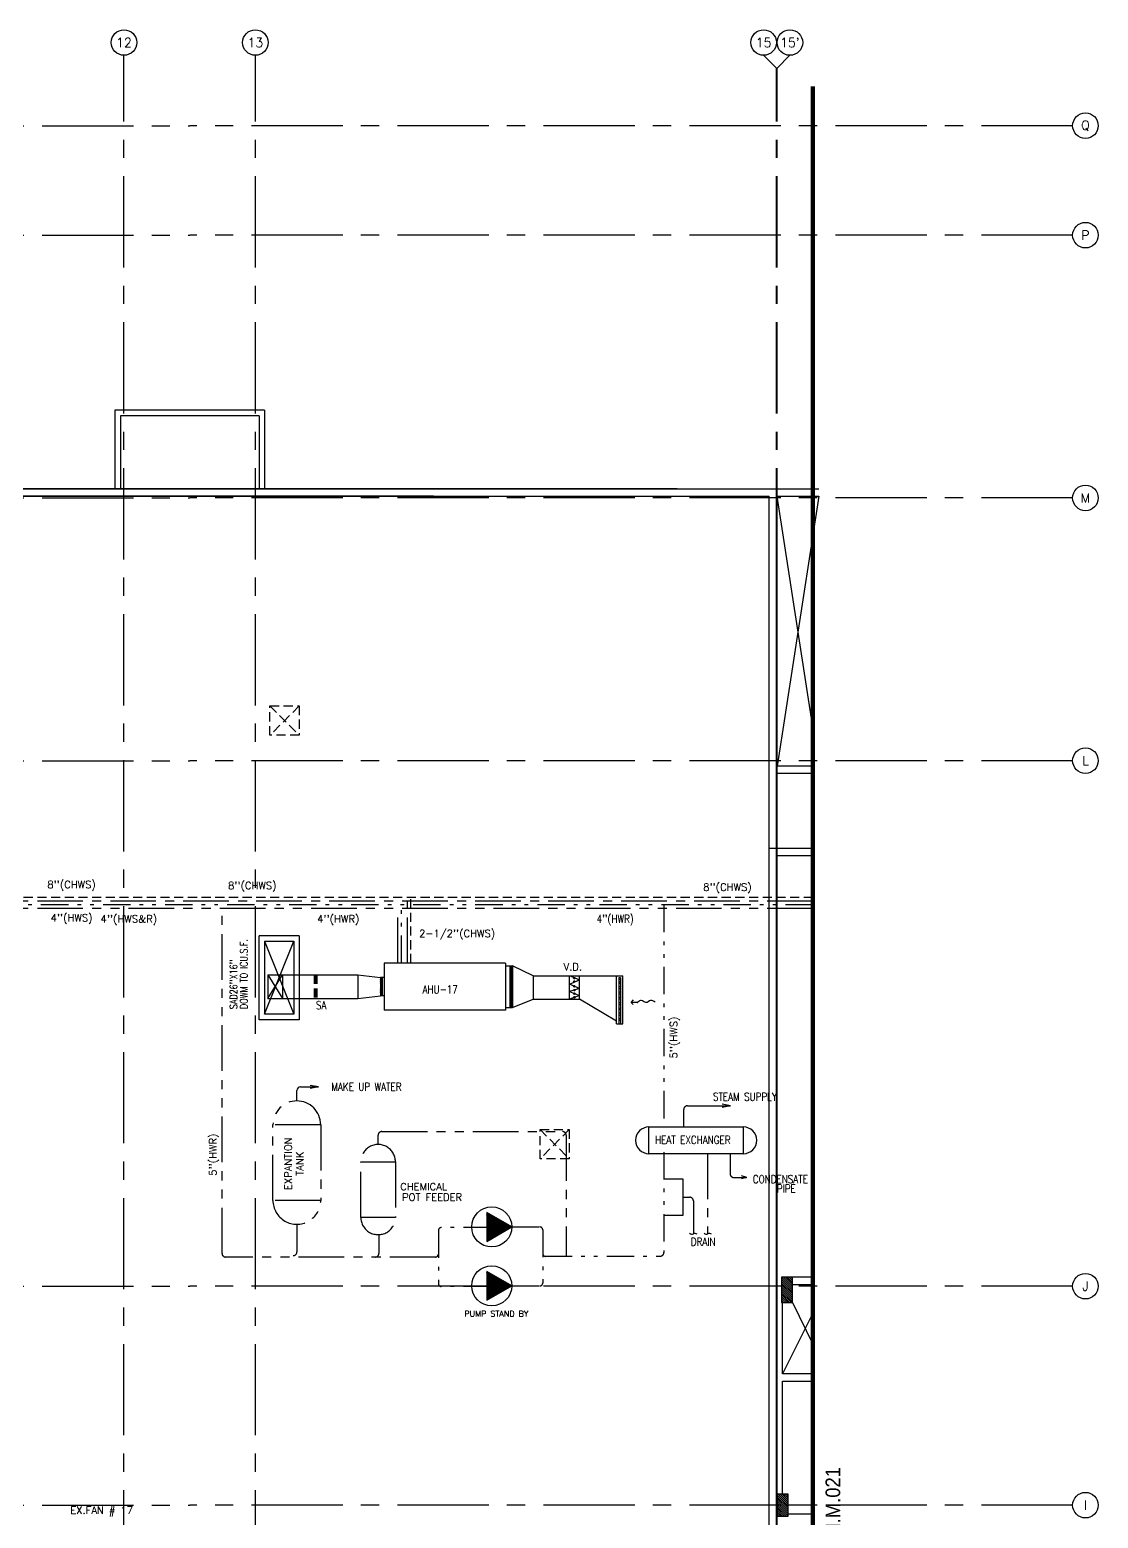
# Model space of a CAD drawing. Extents: x 88808.2 to 88901.9, y 39921.6 to 40000.1.
# Drawn here: x 88872.59 to 88901.86, y 39959.34 to 40000.13 of the extents above; entities that cross this region are included whole.
import ezdxf
from ezdxf.enums import TextEntityAlignment as Align

# ---------------------------------------------------------------- set-up
doc = ezdxf.new("R2010")
doc.units = 0
doc.header["$MEASUREMENT"] = 0
for name, pattern in [('2DASHES', [1.7, 0.75, -0.25, 0.1, -0.25, 0.1, -0.25]), ('CENTER', [2, 1.25, -0.25, 0.25, -0.25]), ('CENTER2', [1.125, 0.75, -0.125, 0.125, -0.125]), ('CENTERX2', [4, 2.5, -0.5, 0.5, -0.5]), ('HIDDEN', [0.375, 0.25, -0.125]), ('PHANTOM', [2.5, 1.25, -0.25, 0.25, -0.25, 0.25, -0.25])]:
    doc.linetypes.add(name, pattern=pattern)
for name, color, linetype in [('AX', 11, 'CONTINUOUS'), ('AX-CR', 7, 'CONTINUOUS'), ('AX-TXT', 6, 'CONTINUOUS'), ('AXES', 11, 'CENTERX2'), ('COL', 11, 'CONTINUOUS'), ('DOOR-NO', 5, 'CONTINUOUS'), ('DUCT', 6, 'CONTINUOUS'), ('EJ', 11, 'CONTINUOUS'), ('ELEV', 2, 'CONTINUOUS'), ('HAT', 11, 'CONTINUOUS'), ('PROJ-L', 11, 'CONTINUOUS'), ('RM-NAME', 2, 'CONTINUOUS'), ('ROOF', 11, 'CONTINUOUS'), ('SAD', 6, 'CONTINUOUS'), ('SHAFT', 11, 'CONTINUOUS'), ('TEXTN', 2, 'CONTINUOUS'), ('TXT1', 2, 'CONTINUOUS'), ('WALL', 11, 'CONTINUOUS')]:
    doc.layers.add(name, color=color, linetype=linetype)
doc.styles.add('ROMANS', font='ROMANS.shx')
doc.styles.add('STYLE1', font='romanc.shx', dxfattribs={"height": 200})
doc.styles.add('TTXT', font='ARIAL.TTF', dxfattribs={"width": 0.6})

# ---------------------------------------------------------------- blocks, each defined once
blk = doc.blocks.new('AXU')
at = {"layer": 'AX-CR'}
blk.add_circle((0, 350), 350, dxfattribs=at)
at = {"layer": 'AX-TXT', "style": 'ROMANS'}
blk.add_attdef('AX', text='', height=250, dxfattribs=at).set_placement((0, 350), align=Align.MIDDLE)
blk = doc.blocks.new('AXR')
at = {"layer": 'AX-CR'}
blk.add_circle((350, 0), 350, dxfattribs=at)
at = {"layer": 'AX-TXT', "style": 'ROMANS'}
blk.add_attdef('AX', text='', height=250, dxfattribs=at).set_placement((350, 0), align=Align.MIDDLE)

msp = doc.modelspace()

# ---------------------------------------------------------------- hatches: boundary and pattern name
at = {"layer": 'AX'}
h = msp.add_hatch(dxfattribs=at)
h.set_pattern_fill('ANSI31', color=2, scale=80, angle=180, style=0)
h.set_pattern_definition([(225.0000004, (88783.363185, 40062.205783), (0.00707106774, -0.00707106784), [])])
h.paths.add_polyline_path([(88885.796, 39967.325), (88885.109, 39967.722), (88885.109, 39966.928)])
h = msp.add_hatch(dxfattribs=at)
h.set_pattern_fill('ANSI31', color=2, scale=80, angle=180, style=0)
h.set_pattern_definition([(225.0000004, (88783.363185, 40060.5913), (0.00707106774, -0.00707106784), [])])
h.paths.add_polyline_path([(88885.796, 39965.71), (88885.109, 39966.107), (88885.109, 39965.313)])
at = {"layer": 'DOOR-NO'}
h = msp.add_hatch(dxfattribs=at)
h.set_pattern_fill('ANSI37', color=11, scale=100, angle=180, style=0)
h.set_pattern_definition([(225, (88876.701689, 40133.329785), (0.0088388347, -0.0088388348), []), (315, (88876.701689, 40133.329785), (0.0088388347, 0.0088388348), [])])
h.paths.add_polyline_path([(88882.247, 39974.163), (88882.197, 39974.163), (88882.197, 39973.657), (88882.247, 39973.657)])
at = {"layer": 'HAT'}
h = msp.add_hatch(dxfattribs=at)
h.set_pattern_fill('ANSI31', color=256, scale=300, style=0)
h.set_pattern_definition([(135, (89142.04644, 39890.188557), (0.0265165043, 0.0265165043), [])])
h.paths.add_polyline_path([(88893.19, 39965.95), (88893.49, 39965.95), (88893.49, 39965.6), (88893.19, 39965.6)])
h.paths.add_polyline_path([(88893.19, 39965.6), (88893.49, 39965.6), (88893.49, 39965.25), (88893.19, 39965.25)])
h = msp.add_hatch(dxfattribs=at)
h.set_pattern_fill('ANSI31', color=256, scale=300, style=0)
h.set_pattern_definition([(135, (89142.24217, 39904.688557), (0.0265165043, 0.0265165043), [])])
h.paths.add_polyline_path([(88893.066, 39960), (88893.366, 39960), (88893.366, 39959.7), (88893.066, 39959.7)])
h.paths.add_polyline_path([(88893.066, 39959.7), (88893.366, 39959.7), (88893.366, 39959.4), (88893.066, 39959.4)])

# ---------------------------------------------------------------- linework, layer by layer
at = {"layer": 'AX', "color": 10, "linetype": 'HIDDEN'}
msp.add_line((88894.046, 39976.354), (88849.621, 39976.354), dxfattribs=at)
at = {"layer": 'AX', "color": 5, "linetype": 'CENTER'}
for p, q in [((88894.046, 39976.254), (88849.621, 39976.254)), ((88882.934, 39974.555), (88882.934, 39976.254))]:
    msp.add_line(p, q, dxfattribs=at)
at = {"layer": 'AX', "color": 3, "linetype": 'HIDDEN'}
msp.add_line((88883.034, 39974.555), (88883.034, 39976.354), dxfattribs=at)
at = {"layer": 'AX', "color": 6, "linetype": '2DASHES'}
for p, q in [((88894.046, 39976.149), (88849.899, 39976.149)), ((88882.778, 39974.555), (88882.778, 39976.149)), ((88889.961, 39976.149), (88889.961, 39970.108)), ((88889.961, 39969.377), (88889.961, 39966.62)), ((88883.785, 39967.226), (88883.785, 39965.772)), ((88885.221, 39967.306), (88883.865, 39967.306)), ((88885.792, 39967.323), (88886.564, 39967.323)), ((88886.644, 39967.243), (88886.644, 39965.789)), ((88886.698, 39966.52), (88889.861, 39966.52)), ((88885.221, 39965.692), (88883.865, 39965.692)), ((88885.796, 39965.71), (88886.58, 39965.71))]:
    msp.add_line(p, q, dxfattribs=at)
at = {"layer": 'AX', "color": 2, "linetype": 'PHANTOM'}
for p, q in [((88894.046, 39976.049), (88849.899, 39976.049)), ((88882.678, 39974.555), (88882.678, 39976.049))]:
    msp.add_line(p, q, dxfattribs=at)
at = {"layer": 'AX', "color": 6, "linetype": 'PHANTOM'}
for p, q in [((88877.856, 39966.599), (88877.856, 39976.049)), ((88890.508, 39970.054), (88890.508, 39970.545)), ((88890.608, 39970.645), (88891.784, 39970.645)), ((88880.561, 39970.122), (88879.251, 39970.122)), ((88879.251, 39968.051), (88879.251, 39970.122)), ((88880.561, 39970.122), (88880.561, 39968.051)), ((88882.133, 39969.583), (88882.133, 39969.838)), ((88882.233, 39969.938), (88887.186, 39969.938)), ((88887.286, 39969.838), (88887.286, 39966.52)), ((88891.159, 39969.339), (88891.159, 39967.136)), ((88891.78, 39969.338), (88891.78, 39968.776)), ((88881.66, 39967.586), (88881.66, 39969.109)), ((88881.66, 39969.109), (88882.607, 39969.109)), ((88882.607, 39969.109), (88882.607, 39967.586)), ((88889.961, 39968.639), (88890.485, 39968.639)), ((88890.485, 39968.639), (88890.485, 39967.636)), ((88891.88, 39968.676), (88892.226, 39968.676)), ((88880.561, 39968.051), (88879.251, 39968.051)), ((88890.485, 39968.137), (88890.671, 39968.137)), ((88890.485, 39967.636), (88889.961, 39967.636)), ((88890.771, 39968.037), (88890.771, 39967.136)), ((88879.91, 39967.396), (88879.91, 39966.64)), ((88882.607, 39967.586), (88881.66, 39967.586)), ((88882.155, 39967.113), (88882.155, 39966.599)), ((88883.705, 39966.499), (88877.956, 39966.499))]:
    msp.add_line(p, q, dxfattribs=at)
at = {"layer": 'AX', "color": 2, "linetype": 'HIDDEN'}
for p, q in [((88880.379, 39974.235), (88880.379, 39973.585)), ((88880.413, 39974.235), (88880.413, 39973.585)), ((88880.453, 39974.235), (88880.453, 39973.585))]:
    msp.add_line(p, q, dxfattribs=at)
at = {"layer": 'AX', "color": 6}
for p, q in [((88879.91, 39970.788), (88879.91, 39971.061)), ((88880.01, 39971.161), (88880.497, 39971.161))]:
    msp.add_line(p, q, dxfattribs=at)
at = {"layer": 'AX', "color": 3}
for p, q in [((88880.504, 39971.159), (88880.274, 39971.203)), ((88880.504, 39971.159), (88880.274, 39971.115)), ((88891.791, 39970.643), (88891.562, 39970.687)), ((88891.791, 39970.643), (88891.562, 39970.599)), ((88892.234, 39968.682), (88892.093, 39968.726)), ((88892.234, 39968.682), (88892.093, 39968.639))]:
    msp.add_line(p, q, dxfattribs=at)
at = {"layer": 'AX', "color": 2}
for p, q in [((88889.553, 39970.063), (88892.142, 39970.063)), ((88889.553, 39969.331), (88889.553, 39970.063)), ((88892.142, 39969.331), (88892.142, 39970.063)), ((88892.142, 39969.331), (88889.553, 39969.331)), ((88885.796, 39967.325), (88885.109, 39967.722)), ((88885.109, 39967.722), (88885.109, 39966.928)), ((88885.109, 39966.928), (88885.796, 39967.325)), ((88885.796, 39965.71), (88885.109, 39966.107)), ((88885.109, 39966.107), (88885.109, 39965.313)), ((88885.109, 39965.313), (88885.796, 39965.71))]:
    msp.add_line(p, q, dxfattribs=at)
at = {"layer": 'AX', "color": 6}
msp.add_ellipse((88880.01, 39971.061), major_axis=(0.0707, 0.0707), ratio=1, start_param=0.785398, end_param=2.356194, dxfattribs=at)
at = {"layer": 'AX', "color": 6, "linetype": 'PHANTOM'}
for centre, major_axis, start_param, end_param in [((88879.906, 39970.122), (-0.463, 0.463), 3.926991, 7.068583), ((88890.608, 39970.545), (0.0707, 0.0707), 0.785398, 2.356194), ((88882.233, 39969.838), (-0.0707, 0.0707), -0.785398, 0.785398), ((88887.186, 39969.838), (0.0707, 0.0707), 5.497787, 7.068583), ((88882.133, 39969.109), (0.335, 0.335), 5.497787, 8.63938), ((88891.88, 39968.776), (-0.0707, 0.0707), 0.785398, 2.356194), ((88879.906, 39968.051), (0.463, 0.463), 2.356194, 5.497787), ((88890.671, 39968.037), (-0.0707, 0.0707), 3.926991, 5.497787), ((88882.133, 39967.586), (0.335, 0.335), 2.356194, 5.497787), ((88877.956, 39966.599), (-0.0707, 0.0707), 0.785398, 2.356194), ((88879.81, 39966.64), (0.0707, 0.0707), 3.926991, 5.497787), ((88882.055, 39966.599), (0.0707, 0.0707), 3.926991, 5.497787)]:
    msp.add_ellipse(centre, major_axis=major_axis, ratio=1, start_param=start_param, end_param=end_param, dxfattribs=at)
at = {"layer": 'AX', "color": 2}
for centre, major_axis, start_param, end_param in [((88889.553, 39969.697), (-0.259, 0.259), -0.785398, 2.356194), ((88892.142, 39969.697), (0.259, 0.259), 3.926991, 7.068583)]:
    msp.add_ellipse(centre, major_axis=major_axis, ratio=1, start_param=start_param, end_param=end_param, dxfattribs=at)
at = {"layer": 'AX', "color": 3}
for centre, major_axis, start_param, end_param in [((88885.247, 39967.325), (0.388, 0.388), 5.497787, 11.780972), ((88890.729, 39967.231), (0.073, 0.073), 3.277503, 4.344927), ((88890.813, 39967.042), (-0.073, 0.073), -1.434886, -0.367462), ((88891.125, 39967.231), (0.073, 0.073), 3.277503, 4.344927), ((88891.209, 39967.042), (-0.073, 0.073), -1.434886, -0.367462), ((88883.705, 39966.579), (-0.0566, 0.0566), 2.356194, 3.926991), ((88885.247, 39965.71), (-0.388, 0.388), 3.926991, 10.210176)]:
    msp.add_ellipse(centre, major_axis=major_axis, ratio=1, start_param=start_param, end_param=end_param, dxfattribs=at)
at = {"layer": 'AX', "color": 6, "linetype": '2DASHES'}
for centre, major_axis, start_param, end_param in [((88883.865, 39967.226), (0.0566, 0.0566), 0.785398, 2.356194), ((88883.865, 39967.226), (0.0566, 0.0566), 0.785398, 2.356194), ((88886.564, 39967.243), (-0.0566, 0.0566), 3.926991, 5.497787), ((88886.564, 39967.243), (-0.0566, 0.0566), 3.926991, 5.497787), ((88883.705, 39966.579), (-0.0566, 0.0566), 2.356194, 3.926991), ((88886.724, 39966.596), (0.0566, 0.0566), 2.356194, 3.926991), ((88889.861, 39966.62), (0.0707, 0.0707), 3.926991, 5.497787), ((88883.865, 39965.772), (-0.0566, 0.0566), 0.785398, 2.356194), ((88883.865, 39965.772), (-0.0566, 0.0566), 0.785398, 2.356194), ((88886.564, 39965.789), (0.0566, 0.0566), 3.926991, 5.497787)]:
    msp.add_ellipse(centre, major_axis=major_axis, ratio=1, start_param=start_param, end_param=end_param, dxfattribs=at)
at = {"layer": 'AXES'}
for p, q in [((88875.17, 39921.615), (88875.17, 39999.428)), ((88878.77, 39921.615), (88878.77, 39999.428)), ((88893.046, 39999.078), (88892.696, 39999.428)), ((88893.046, 39921.615), (88893.046, 39999.078)), ((88893.066, 39999.078), (88893.416, 39999.428)), ((88893.066, 39921.615), (88893.066, 39999.078)), ((88808.93, 39997.5), (88876.97, 39997.5)), ((88901.164, 39997.5), (88876.97, 39997.5)), ((88808.93, 39994.5), (88876.97, 39994.5)), ((88901.164, 39994.5), (88876.97, 39994.5)), ((88808.93, 39987.3), (88876.97, 39987.3)), ((88901.164, 39987.3), (88876.97, 39987.3)), ((88808.93, 39980.1), (88876.97, 39980.1)), ((88901.164, 39980.1), (88876.97, 39980.1)), ((88808.93, 39965.7), (88876.97, 39965.7)), ((88901.164, 39965.7), (88876.97, 39965.7)), ((88808.93, 39959.7), (88876.97, 39959.7)), ((88901.164, 39959.7), (88876.97, 39959.7))]:
    msp.add_line(p, q, dxfattribs=at)
at = {"layer": 'COL'}
for p, q in [((88894.046, 39965.95), (88893.49, 39965.95)), ((88893.49, 39965.75), (88894.046, 39965.75)), ((88894.046, 39963.3), (88893.216, 39963.3)), ((88893.216, 39963.1), (88894.046, 39963.1))]:
    msp.add_line(p, q, dxfattribs=at)
for points in [[(88893.19, 39965.95), (88893.19, 39965.25), (88893.49, 39965.25), (88893.49, 39965.95)], [(88893.066, 39960), (88893.066, 39959.4), (88893.366, 39959.4), (88893.366, 39960)]]:
    msp.add_lwpolyline(points, close=True, dxfattribs=at)
at = {"layer": 'DOOR-NO', "color": 6}
for p, q in [((88885.627, 39974.555), (88882.297, 39974.555)), ((88882.297, 39974.555), (88882.297, 39973.265)), ((88885.627, 39974.555), (88885.627, 39973.265)), ((88885.627, 39973.265), (88882.297, 39973.265))]:
    msp.add_line(p, q, dxfattribs=at)
at = {"layer": 'DOOR-NO', "color": 3}
for p, q in [((88885.739, 39974.477), (88885.739, 39973.334)), ((88885.771, 39974.477), (88885.771, 39973.334)), ((88885.789, 39974.486), (88885.789, 39973.343)), ((88885.816, 39974.477), (88885.816, 39973.334))]:
    msp.add_line(p, q, dxfattribs=at)
at = {"layer": 'DUCT'}
for p, q in [((88879.111, 39974.235), (88881.573, 39974.235)), ((88879.111, 39974.235), (88879.111, 39973.585)), ((88879.511, 39974.235), (88879.511, 39973.585)), ((88881.573, 39974.235), (88881.573, 39973.585)), ((88881.573, 39974.235), (88882.197, 39974.163)), ((88882.297, 39974.163), (88882.197, 39974.163)), ((88885.627, 39974.477), (88885.816, 39974.477)), ((88886.383, 39974.206), (88885.816, 39974.477)), ((88886.383, 39974.206), (88886.383, 39973.564)), ((88886.383, 39974.206), (88886.769, 39974.206)), ((88886.769, 39974.206), (88888.421, 39974.206)), ((88887.65, 39974.206), (88888.836, 39974.206)), ((88888.665, 39972.888), (88888.665, 39974.206)), ((88888.836, 39972.888), (88888.836, 39974.206)), ((88879.111, 39973.585), (88881.573, 39973.585)), ((88881.573, 39973.585), (88882.197, 39973.657)), ((88882.297, 39973.657), (88882.197, 39973.657)), ((88885.816, 39973.334), (88886.383, 39973.564)), ((88886.383, 39973.564), (88887.65, 39973.564)), ((88888.665, 39972.965), (88887.65, 39973.564)), ((88889.063, 39973.475), (88889.128, 39973.546)), ((88889.228, 39973.475), (88889.063, 39973.475)), ((88889.063, 39973.475), (88889.123, 39973.416)), ((88885.627, 39973.334), (88885.816, 39973.334)), ((88888.665, 39972.888), (88888.836, 39972.888))]:
    msp.add_line(p, q, dxfattribs=at)
at = {"layer": 'DUCT', "color": 2}
for p, q in [((88879.111, 39973.585), (88879.511, 39974.235)), ((88879.111, 39974.235), (88879.511, 39973.585))]:
    msp.add_line(p, q, dxfattribs=at)
at = {"layer": 'DUCT', "color": 3}
for p, q in [((88882.197, 39974.163), (88882.197, 39973.657)), ((88882.247, 39974.163), (88882.247, 39973.657)), ((88887.373, 39973.564), (88887.373, 39974.206)), ((88887.412, 39974.192), (88887.652, 39974.094)), ((88887.65, 39973.564), (88887.65, 39974.206)), ((88887.373, 39973.975), (88887.652, 39974.094)), ((88887.65, 39973.853), (88887.373, 39973.975)), ((88887.65, 39973.853), (88887.373, 39973.771)), ((88887.373, 39973.771), (88887.65, 39973.662)), ((88887.65, 39973.564), (88887.65, 39974.08)), ((88888.772, 39974.151), (88888.729, 39974.151)), ((88888.772, 39974.102), (88888.729, 39974.102)), ((88888.772, 39974.042), (88888.729, 39974.042)), ((88888.772, 39973.993), (88888.729, 39973.993)), ((88888.772, 39973.899), (88888.729, 39973.899)), ((88888.772, 39973.849), (88888.729, 39973.849)), ((88888.772, 39973.754), (88888.729, 39973.754)), ((88887.65, 39973.662), (88887.373, 39973.568)), ((88888.772, 39973.706), (88888.729, 39973.706)), ((88888.772, 39973.612), (88888.729, 39973.612)), ((88888.772, 39973.562), (88888.729, 39973.562)), ((88888.772, 39973.467), (88888.729, 39973.467)), ((88888.772, 39973.414), (88888.729, 39973.414)), ((88888.729, 39973.32), (88888.772, 39973.32)), ((88888.772, 39973.275), (88888.729, 39973.275)), ((88888.772, 39973.177), (88888.729, 39973.177)), ((88888.729, 39973.131), (88888.772, 39973.131)), ((88888.772, 39973.03), (88888.729, 39973.03)), ((88888.772, 39972.983), (88888.729, 39972.983))]:
    msp.add_line(p, q, dxfattribs=at)
at = {"layer": 'DUCT', "color": 3, "linetype": 'HIDDEN', "ltscale": 450}
for p, q in [((88888.729, 39974.151), (88888.729, 39972.888)), ((88888.772, 39974.151), (88888.772, 39972.888))]:
    msp.add_line(p, q, dxfattribs=at)
at = {"layer": 'DUCT', "color": 3}
for centre, major_axis, start_param, end_param in [((88887.512, 39974.139), (-0.0151, 0.0151), 3.926991, 10.210176), ((88887.512, 39974.048), (-0.0151, 0.0151), 3.926991, 10.210176), ((88887.512, 39973.914), (0.0151, 0.0151), 5.497787, 11.780972), ((88887.512, 39973.812), (0.0151, 0.0151), 5.497787, 11.780972), ((88887.512, 39973.716), (0.0151, 0.0151), 5.497787, 11.780972), ((88887.512, 39973.615), (0.0151, 0.0151), 5.497787, 11.780972)]:
    msp.add_ellipse(centre, major_axis=major_axis, ratio=1, start_param=start_param, end_param=end_param, dxfattribs=at)
at = {"layer": 'DUCT'}
msp.add_ellipse((88889.228, 39973.514), major_axis=(0.0272, 0.0272), ratio=1, start_param=3.926991, end_param=4.628575, dxfattribs=at)
msp.add_open_spline([(88889.725, 39973.481), (88889.683, 39973.51), (88889.596, 39973.569), (88889.471, 39973.418), (88889.355, 39973.564), (88889.283, 39973.51), (88889.253, 39973.484)], degree=3, knots=[0, 0, 0, 0, 347.989009, 719.951291, 1079.148431, 1350.181819, 1350.181819, 1350.181819, 1350.181819], dxfattribs=at)
at = {"layer": 'EJ', "color": 8}
for p, q in [((88893.046, 39977.5), (88893.046, 39979.75)), ((88893.066, 39977.5), (88893.066, 39979.75)), ((88893.046, 39965.95), (88893.046, 39977.5)), ((88893.066, 39965.95), (88893.066, 39977.5)), ((88893.066, 39963.3), (88893.066, 39965.95)), ((88893.046, 39960), (88893.046, 39965.25)), ((88893.046, 39963.225), (88893.046, 39959.95)), ((88893.066, 39960), (88893.066, 39963.1))]:
    msp.add_line(p, q, dxfattribs=at)
at = {"layer": 'ELEV', "linetype": 'CENTER2', "const_width": 0.12}
msp.add_lwpolyline([(88894.046, 39922.508), (88894.046, 39998.579)], dxfattribs=at)
at = {"layer": 'PROJ-L', "linetype": 'Continuous'}
for p, q in [((88874.92, 39989.7), (88874.92, 39987.55)), ((88879.02, 39989.7), (88874.92, 39989.7)), ((88879.02, 39989.7), (88874.92, 39989.7)), ((88874.92, 39989.7), (88874.92, 39987.55)), ((88879.02, 39989.7), (88879.02, 39987.55)), ((88879.02, 39989.7), (88879.02, 39987.55)), ((88875.07, 39989.55), (88875.07, 39987.55)), ((88878.87, 39989.55), (88875.07, 39989.55)), ((88878.87, 39989.55), (88875.07, 39989.55)), ((88875.07, 39989.55), (88875.07, 39987.55)), ((88878.87, 39989.55), (88878.87, 39987.55)), ((88878.87, 39989.55), (88878.87, 39987.55))]:
    msp.add_line(p, q, dxfattribs=at)
at = {"layer": 'ROOF'}
for p, q in [((88890.325, 39987.55), (88860.77, 39987.55)), ((88883.65, 39987.35), (88860.97, 39987.35)), ((88863.491, 39987.55), (88894.211, 39987.55)), ((88870.166, 39987.35), (88892.846, 39987.35)), ((88892.846, 39928.43), (88892.846, 39987.35)), ((88893.046, 39928.43), (88893.046, 39987.55)), ((88893.066, 39979.95), (88893.066, 39987.55)), ((88893.066, 39987.35), (88894.211, 39987.35)), ((88894.046, 39979.95), (88893.066, 39979.95)), ((88894.046, 39979.75), (88893.046, 39979.75)), ((88892.846, 39977.7), (88894.046, 39977.7)), ((88893.066, 39977.5), (88894.046, 39977.5))]:
    msp.add_line(p, q, dxfattribs=at)
at = {"layer": 'ROOF', "linetype": 'Continuous'}
for p, q in [((88893.49, 39965.25), (88894.046, 39964.11)), ((88894.046, 39964.96), (88893.216, 39963.3))]:
    msp.add_line(p, q, dxfattribs=at)
at = {"layer": 'SHAFT', "linetype": 'Continuous'}
for p, q in [((88894.211, 39987.35), (88893.066, 39979.95)), ((88894.046, 39981.016), (88893.066, 39987.35))]:
    msp.add_line(p, q, dxfattribs=at)
at = {"layer": 'SHAFT', "linetype": 'HIDDEN'}
for p, q in [((88879.17, 39981.6), (88879.97, 39980.8)), ((88879.97, 39981.6), (88879.17, 39980.8)), ((88886.57, 39969.99), (88887.37, 39969.19)), ((88887.37, 39969.99), (88886.57, 39969.19))]:
    msp.add_line(p, q, dxfattribs=at)
at = {"layer": 'SHAFT'}
for p, q in [((88879.02, 39973.15), (88879.82, 39975.15)), ((88879.02, 39975.15), (88879.82, 39973.15))]:
    msp.add_line(p, q, dxfattribs=at)
at = {"layer": 'SHAFT', "linetype": 'HIDDEN'}
for points in [[(88879.17, 39981.6), (88879.97, 39981.6), (88879.97, 39980.8), (88879.17, 39980.8)], [(88886.57, 39969.99), (88887.37, 39969.99), (88887.37, 39969.19), (88886.57, 39969.19)]]:
    msp.add_lwpolyline(points, close=True, dxfattribs=at)
at = {"layer": 'WALL'}
for p, q in [((88879.97, 39975.3), (88878.87, 39975.3)), ((88878.87, 39973), (88878.87, 39975.3)), ((88879.02, 39975.15), (88879.02, 39973.15)), ((88879.02, 39975.15), (88879.82, 39975.15)), ((88879.82, 39975.15), (88879.82, 39973.15)), ((88879.97, 39975.3), (88879.97, 39973)), ((88879.97, 39973), (88878.87, 39973)), ((88879.82, 39973.15), (88879.02, 39973.15)), ((88893.216, 39963.3), (88893.216, 39965.25)), ((88893.216, 39960), (88893.216, 39963.1)), ((88894.046, 39959.7), (88893.366, 39959.7)), ((88894.046, 39959.45), (88893.366, 39959.45))]:
    msp.add_line(p, q, dxfattribs=at)

# ---------------------------------------------------------------- block references
at = {"layer": 'AX', "xscale": 0.001, "yscale": 0.001, "zscale": 0.001}
for p, values in [((88875.17, 39999.428), {'AX': '12'}), ((88875.17, 39999.428), {'AX': '12'}), ((88878.77, 39999.428), {'AX': '13'}), ((88878.77, 39999.428), {'AX': '13'})]:
    msp.add_blockref('AXU', p, dxfattribs=at).add_auto_attribs(values)
at = {"layer": 'AXES', "xscale": 0.001, "yscale": 0.001, "zscale": 0.001}
for name, p, values in [('AXU', (88875.17, 39999.428), {'AX': '12'}), ('AXU', (88875.17, 39999.428), {'AX': '12'}), ('AXU', (88878.77, 39999.428), {'AX': '13'}), ('AXU', (88878.77, 39999.428), {'AX': '13'}), ('AXU', (88892.696, 39999.428), {'AX': '15'}), ('AXU', (88893.416, 39999.428), {'AX': "15'"}), ('AXR', (88901.164, 39997.5), {'AX': 'Q'}), ('AXR', (88901.164, 39994.5), {'AX': 'P'}), ('AXR', (88901.164, 39987.3), {'AX': 'M'}), ('AXR', (88901.164, 39980.1), {'AX': 'L'}), ('AXR', (88901.164, 39965.7), {'AX': 'J'}), ('AXR', (88901.164, 39959.7), {'AX': 'I'})]:
    msp.add_blockref(name, p, dxfattribs=at).add_auto_attribs(values)

# ---------------------------------------------------------------- texts
at = {"layer": 'RM-NAME', "style": 'ROMANS'}
for s, height, width, p in [("8''(CHWS)", 0.2, 1, (88873.734, 39976.69)), ("8''(CHWS)", 0.2, 1, (88878.686, 39976.663)), ("8''(CHWS)", 0.2, 1, (88891.705, 39976.622)), ("4''(HWS)", 0.2, 1, (88873.734, 39975.78)), ("4''(HWS&R)", 0.2, 1, (88875.304, 39975.749)), ("4''(HWR)", 0.2, 1, (88881.042, 39975.749)), ("4''(HWR)", 0.22, 0.8, (88888.627, 39975.749)), ("2-1/2''(CHWS)", 0.2, 1, (88884.299, 39975.352)), ('AHU-17', 0.22, 0.8, (88883.834, 39973.832)), ('SA', 0.22, 0.8, (88880.573, 39973.4)), ('MAKE UP WATER', 0.22, 0.8, (88881.813, 39971.164)), ('STEAM SUPPLY', 0.22, 0.8, (88892.183, 39970.892)), ('HEAT EXCHANGER', 0.22, 0.8, (88890.756, 39969.707)), ('CHEMICAL', 0.2, 1, (88883.382, 39968.427)), ('CONDENSATE  ', 0.22, 0.8, (88893.276, 39968.633)), (' PIPE', 0.22, 0.8, (88893.257, 39968.374)), ('POT FEEDER', 0.2, 1, (88883.612, 39968.139)), ('DRAIN', 0.22, 0.8, (88891.04, 39966.917)), ('PUMP STAND BY', 0.16, 1, (88885.374, 39964.945)), ('EX.FAN # 17', 0.2, 1, (88874.559, 39959.545))]:
    msp.add_text(s, height=height, dxfattribs=dict(at, width=width)).set_placement(p, align=Align.MIDDLE)
at = {"layer": 'RM-NAME', "style": 'ROMANS', "width": 1}
for s, p in [("5''(HWS)", (88890.245, 39972.513)), ("5''(HWR)", (88877.621, 39969.304)), ('EXPANTION', (88879.667, 39969.056)), ('TANK', (88879.985, 39969.056))]:
    msp.add_text(s, height=0.2, rotation=90, dxfattribs=at).set_placement(p, align=Align.MIDDLE)
at = {"layer": 'SAD', "color": 2, "style": 'STYLE1', "width": 1}
msp.add_text('V.D.', height=0.2, dxfattribs=at).set_placement((88887.215, 39974.354))
at = {"layer": 'TEXTN', "color": 2, "style": 'ROMANS', "width": 0.8}
for s, p in [('DOWM TO ICU.S.F.', (88878.552, 39973.291)), ("SAD26''X16''", (88878.273, 39973.291))]:
    msp.add_text(s, height=0.2, rotation=90, dxfattribs=at).set_placement(p)
at = {"layer": 'TXT1', "color": 6, "style": 'TTXT', "width": 0.9}
msp.add_text('MATCH LINE CONTINUATION SHEET No. MH.M.021', height=0.40118, rotation=90, dxfattribs=at).set_placement((88894.794, 39948.499))

doc.saveas('drawing.dxf')
